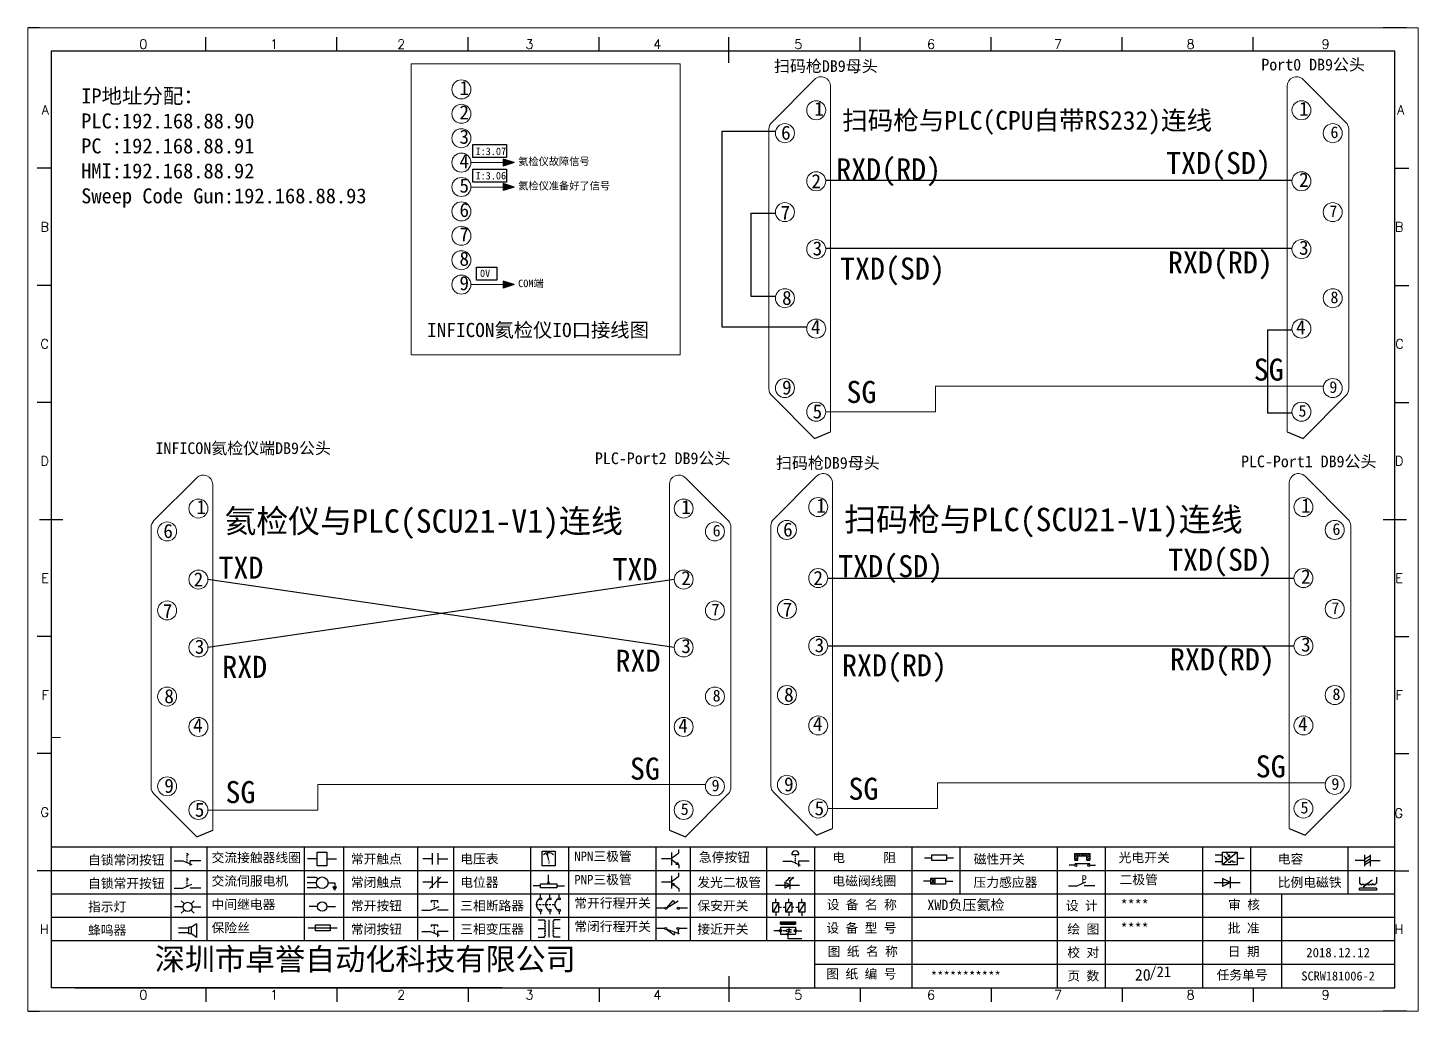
# Model space of a CAD drawing. Header units: millimetres. Extents: x -300 to 4128, y -106 to 2458.
# Drawn here: x 1202.3 to 1499.3, y 973.7 to 1183.7 of the extents above; entities that cross this region are included whole.
import ezdxf
from ezdxf.enums import TextEntityAlignment as Align

# ---------------------------------------------------------------- set-up
doc = ezdxf.new("R2010")
doc.units = ezdxf.units.MM
doc.layers.add('AE_BOR', color=1, linetype='Continuous')
doc.styles.get("Standard").update_dxf_attribs({"font": ''})
doc.styles.add('WD', font='romans.shx', dxfattribs={"width": 0.8, "bigfont": 'gbcbig.shx'})
doc.styles.add('样式 2', font='')
doc.styles.add('汉字', font='')
doc.styles.get('Standard').set_extended_font_data('SimSun')
doc.styles.get('样式 2').set_extended_font_data('NSimSun')
doc.styles.get('汉字').set_extended_font_data('新宋体')

# ---------------------------------------------------------------- blocks, each defined once
blk = doc.blocks.new('磁性开关')
at = {"linetype": 'ByBlock'}
h = blk.add_hatch(dxfattribs=at)
h.set_pattern_fill('ANSI31', color=256, scale=0.1, style=0)
h.paths.add_polyline_path([(-1910.88, -776.69), (-1910.88, -775.29), (-1907.69, -775.29), (-1907.69, -776.69), (-1908.31, -776.69), (-1908.31, -775.79), (-1910.25, -775.79), (-1910.25, -776.69)])
for p, q in [((-1910.91, -777.81), (-1912.09, -777.81)), ((-1910.88, -776.69), (-1910.88, -775.29)), ((-1910.88, -775.29), (-1907.69, -775.29)), ((-1910.88, -776.69), (-1910.25, -776.69)), ((-1910.88, -777.39), (-1907.69, -777.39)), ((-1910.25, -776.69), (-1910.25, -775.79)), ((-1910.25, -775.79), (-1908.31, -775.79)), ((-1908.31, -776.69), (-1908.31, -775.79)), ((-1908.31, -776.69), (-1907.69, -776.69)), ((-1907.69, -775.29), (-1907.69, -776.69)), ((-1907.66, -777.81), (-1906.48, -777.81))]:
    blk.add_line(p, q, dxfattribs=at)
for centre in [(-1910.68, -777.81), (-1907.88, -777.81)]:
    blk.add_circle(centre, 0.225, dxfattribs=at)
blk = doc.blocks.new('*U4')
at = {"linetype": 'ByBlock'}
for p, q in [((-1909.23, -780.45), (-1909.23, -780.67)), ((-1909.23, -780.45), (-1908.92, -780.84)), ((-1909.23, -780.84), (-1909.23, -781.05)), ((-1911.92, -782.07), (-1910.06, -782.07)), ((-1910.06, -782.07), (-1908.18, -782.88)), ((-1909.23, -781.23), (-1909.23, -781.44)), ((-1909.23, -781.61), (-1909.23, -781.83)), ((-1909.23, -782), (-1909.23, -782.21)), ((-1909.23, -782.38), (-1909.23, -782.43)), ((-1908.52, -783.07), (-1908.52, -782.07)), ((-1906.25, -782.07), (-1908.52, -782.07))]:
    blk.add_line(p, q, dxfattribs=at)
blk = doc.blocks.new('*U6')
at = {"linetype": 'ByBlock'}
for p, q in [((-1911.92, -792.89), (-1910.06, -792.89)), ((-1910.06, -792.89), (-1908.18, -792.08)), ((-1908.88, -791.17), (-1909.23, -790.71)), ((-1909.23, -790.71), (-1909.23, -790.92)), ((-1909.23, -791.09), (-1909.23, -791.31)), ((-1909.23, -791.48), (-1909.23, -791.69)), ((-1909.23, -791.86), (-1909.23, -792.08)), ((-1909.23, -792.25), (-1909.23, -792.47)), ((-1906.25, -792.89), (-1908.52, -792.89))]:
    blk.add_line(p, q, dxfattribs=at)
blk = doc.blocks.new('蜂鸣器')
at = {"linetype": 'ByBlock'}
for p, q in [((-1907.17, -795.53), (-1908.25, -796.26)), ((-1907.17, -795.53), (-1907.17, -798.41)), ((-1908.8, -796.48), (-1911.01, -796.48)), ((-1908.8, -797.46), (-1911.01, -797.46)), ((-1908.25, -796.26), (-1908.8, -796.26)), ((-1908.8, -797.68), (-1908.8, -796.26)), ((-1908.25, -797.68), (-1908.8, -797.68)), ((-1908.25, -797.68), (-1908.25, -796.26)), ((-1907.17, -798.41), (-1908.25, -797.68))]:
    blk.add_line(p, q, dxfattribs=at)
blk = doc.blocks.new('指示灯')
at = {"linetype": 'ByBlock'}
for p, q in [((-1854.25, -776.92), (-1856.06, -776.92)), ((-1854.62, -775.59), (-1853.97, -776.23)), ((-1854.62, -778.25), (-1853.97, -777.61)), ((-1851.9, -775.59), (-1852.54, -776.23)), ((-1851.9, -778.25), (-1852.54, -777.61)), ((-1852.26, -776.92), (-1850.45, -776.92))]:
    blk.add_line(p, q, dxfattribs=at)
blk.add_circle((-1853.26, -776.92), 0.992, dxfattribs=at)
blk = doc.blocks.new('光电开关')
at = {"linetype": 'ByBlock'}
h = blk.add_hatch(dxfattribs=at)
h.set_pattern_fill('ANSI31', color=256, scale=0.01, style=0)
h.set_pattern_definition([(45, (0.172267, 0), (-0.0224506403, 0.0224506403), [])])
h.paths.add_polyline_path([(-1882.44, -776.34), (-1882.5, -775.91), (-1882.68, -776.07)])
h.paths.add_polyline_path([(-1882.86, -776.23), (-1882.44, -776.34), (-1882.68, -776.07)])
h.paths.add_polyline_path([(-1883.05, -776.88), (-1883.11, -776.45), (-1883.29, -776.61)])
h.paths.add_polyline_path([(-1883.47, -776.77), (-1883.05, -776.88), (-1883.29, -776.61)])
for p, q in [((-1884.01, -775.96), (-1885.56, -775.96)), ((-1884.01, -777.39), (-1885.56, -777.39)), ((-1880.91, -775.3), (-1884.01, -778.05)), ((-1883.75, -776.09), (-1883.05, -776.88)), ((-1883.11, -776.45), (-1883.47, -776.77)), ((-1883.05, -776.88), (-1883.47, -776.77)), ((-1883.14, -775.55), (-1882.44, -776.34)), ((-1883.05, -776.88), (-1883.11, -776.45)), ((-1882.5, -775.91), (-1882.86, -776.23)), ((-1882.44, -776.34), (-1882.86, -776.23)), ((-1882.78, -777.47), (-1882.23, -777.47)), ((-1882.44, -776.34), (-1882.5, -775.91)), ((-1882.23, -777.47), (-1882.23, -777.14)), ((-1882.23, -777.14), (-1881.78, -777.14)), ((-1881.78, -777.47), (-1881.78, -777.14)), ((-1881.23, -777.47), (-1881.78, -777.47)), ((-1879.37, -776.67), (-1880.91, -776.67))]:
    blk.add_line(p, q, dxfattribs=at)
blk.add_lwpolyline([(-1884.01, -775.3), (-1880.91, -775.3), (-1880.91, -778.05), (-1884.01, -778.05)], close=True, dxfattribs=at)
blk = doc.blocks.new('交流接触器线圈')
at = {"linetype": 'ByBlock'}
for p, q in [((-1880.82, -781.77), (-1882.87, -781.77)), ((-1878.72, -781.77), (-1876.67, -781.77))]:
    blk.add_line(p, q, dxfattribs=at)
blk.add_lwpolyline([(-1880.82, -780.28), (-1878.72, -780.28), (-1878.72, -783.26), (-1880.82, -783.26)], close=True, dxfattribs=at)
blk = doc.blocks.new('交流伺服电机')
at = {"linetype": 'ByBlock'}
for p, q in [((-1880.97, -785.75), (-1882.94, -785.75)), ((-1880.97, -786.85), (-1882.94, -786.85)), ((-1880.97, -785.75), (-1880.65, -786.03)), ((-1878.49, -786.85), (-1877.07, -786.85)), ((-1877.07, -786.85), (-1877.07, -787.72)), ((-1880.97, -787.94), (-1882.94, -787.94)), ((-1880.97, -787.94), (-1880.65, -787.67)), ((-1877.54, -787.72), (-1876.59, -787.72)), ((-1877.38, -788.01), (-1876.75, -788.01)), ((-1877.23, -788.29), (-1876.9, -788.29))]:
    blk.add_line(p, q, dxfattribs=at)
blk.add_circle((-1879.73, -786.85), 1.24, dxfattribs=at)
blk = doc.blocks.new('中间继电器')
at = {"linetype": 'ByBlock'}
for p, q in [((-1880.72, -791.92), (-1882.54, -791.92)), ((-1878.74, -791.92), (-1876.92, -791.92))]:
    blk.add_line(p, q, dxfattribs=at)
blk.add_circle((-1879.73, -791.92), 0.992, dxfattribs=at)
blk = doc.blocks.new('保险丝')
at = {"linetype": 'ByBlock'}
blk.add_line((-1882.72, -796.49), (-1876.55, -796.49), dxfattribs=at)
blk.add_lwpolyline([(-1881.2, -795.86), (-1878.06, -795.86), (-1878.06, -797.12), (-1881.2, -797.12)], close=True, dxfattribs=at)
blk = doc.blocks.new('常开按钮')
at = {"linetype": 'ByBlock'}
for p, q in [((-1910.06, -787.73), (-1908.18, -786.93)), ((-1909.9, -785.68), (-1908.56, -785.68)), ((-1909.9, -785.68), (-1909.9, -786.07)), ((-1909.23, -785.68), (-1909.23, -785.89)), ((-1909.23, -786.06), (-1909.23, -786.28)), ((-1909.23, -786.45), (-1909.23, -786.67)), ((-1909.23, -786.84), (-1909.23, -787.05)), ((-1908.56, -785.68), (-1908.56, -786.07)), ((-1911.92, -787.73), (-1910.06, -787.73)), ((-1909.23, -787.22), (-1909.23, -787.38)), ((-1906.25, -787.73), (-1908.52, -787.73))]:
    blk.add_line(p, q, dxfattribs=at)
blk = doc.blocks.new('常开触点')
at = {"linetype": 'ByBlock'}
for p, q in [((-1853.82, -782.99), (-1853.82, -780.56)), ((-1852.6, -782.99), (-1852.6, -780.56)), ((-1853.82, -781.77), (-1855.88, -781.77)), ((-1852.6, -781.77), (-1850.55, -781.77))]:
    blk.add_line(p, q, dxfattribs=at)
blk = doc.blocks.new('常闭触点')
at = {"linetype": 'ByBlock'}
for p, q in [((-1853.82, -786.77), (-1855.88, -786.77)), ((-1852.01, -785.66), (-1854.43, -788.1)), ((-1853.82, -787.99), (-1853.82, -785.56)), ((-1852.6, -787.99), (-1852.6, -785.56)), ((-1852.6, -786.77), (-1850.55, -786.77))]:
    blk.add_line(p, q, dxfattribs=at)
blk = doc.blocks.new('常闭按钮')
at = {"linetype": 'ByBlock'}
for p, q in [((-1856.13, -792.28), (-1854.28, -792.28)), ((-1854.28, -792.28), (-1852.4, -793.09)), ((-1854.11, -790.83), (-1852.77, -790.83)), ((-1854.11, -790.83), (-1854.11, -791.22)), ((-1853.44, -790.83), (-1853.44, -791.04)), ((-1853.44, -791.21), (-1853.44, -791.43)), ((-1853.44, -791.6), (-1853.44, -791.82)), ((-1853.44, -791.99), (-1853.44, -792.2)), ((-1853.44, -792.37), (-1853.44, -792.53)), ((-1852.77, -790.83), (-1852.77, -791.22)), ((-1850.47, -792.28), (-1852.73, -792.28)), ((-1852.73, -792.28), (-1852.73, -793.43))]:
    blk.add_line(p, q, dxfattribs=at)
blk = doc.blocks.new('电磁阀线圈')
at = {"linetype": 'ByBlock'}
for p, q in [((-1854.61, -795.92), (-1853.75, -797.16)), ((-1853.75, -795.92), (-1854.61, -797.16)), ((-1853.75, -795.92), (-1853.75, -797.16)), ((-1854.61, -796.54), (-1856.17, -796.54)), ((-1851.53, -796.54), (-1849.97, -796.54))]:
    blk.add_line(p, q, dxfattribs=at)
blk.add_lwpolyline([(-1854.61, -795.92), (-1851.53, -795.92), (-1851.53, -797.16), (-1854.61, -797.16)], close=True, dxfattribs=at)
blk = doc.blocks.new('电压表')
at = {"linetype": 'ByBlock'}
for p, q in [((-1814.84, -780.75), (-1814.91, -781.13)), ((-1814.6, -781.05), (-1814.91, -781.13)), ((-1814.84, -780.75), (-1814.46, -782.26)), ((-1814.84, -780.75), (-1814.6, -781.05))]:
    blk.add_line(p, q, dxfattribs=at)
blk.add_lwpolyline([(-1815.84, -780.34), (-1813.07, -780.34), (-1813.07, -783.49), (-1815.84, -783.49)], close=True, dxfattribs=at)
blk.add_arc((-1814.46, -782.26), 1.56, 46.8313, 133.1687, dxfattribs=at)
at = {"linetype": 'ByBlock', "insert": (-1814.7, -782.39), "char_height": 0.75, "width": 0.6768, "attachment_point": 1}
blk.add_mtext('V', dxfattribs=at)
blk = doc.blocks.new('电位器')
at = {"linetype": 'ByBlock'}
for p, q in [((-1814.45, -787.3), (-1814.62, -786.96)), ((-1814.62, -786.96), (-1814.27, -786.96)), ((-1814.45, -787.3), (-1814.45, -785.39)), ((-1814.45, -787.3), (-1814.27, -786.96)), ((-1816.21, -787.75), (-1817.79, -787.75)), ((-1812.68, -787.75), (-1811.1, -787.75))]:
    blk.add_line(p, q, dxfattribs=at)
blk.add_lwpolyline([(-1816.21, -787.3), (-1812.68, -787.3), (-1812.68, -788.2), (-1816.21, -788.2)], close=True, dxfattribs=at)
blk = doc.blocks.new('三相断路器')
at = {"linetype": 'ByBlock'}
for p, q in [((-1816.17, -790.33), (-1816.17, -789.7)), ((-1814.17, -790.33), (-1814.17, -789.7)), ((-1812.18, -790.33), (-1812.18, -789.7)), ((-1817.14, -791.74), (-1816.72, -791.74)), ((-1816.45, -791.74), (-1816.03, -791.74)), ((-1815.76, -791.74), (-1815.34, -791.74)), ((-1815.07, -791.74), (-1814.65, -791.74)), ((-1814.38, -791.74), (-1813.96, -791.74)), ((-1813.69, -791.74), (-1813.27, -791.74)), ((-1816.17, -793.19), (-1816.17, -793.83)), ((-1814.17, -793.19), (-1814.17, -793.83)), ((-1812.18, -793.19), (-1812.18, -793.83))]:
    blk.add_line(p, q, dxfattribs=at)
for centre in [(-1816.17, -790.55), (-1816.17, -792.98), (-1814.17, -790.55), (-1814.17, -792.98), (-1812.18, -790.55), (-1812.18, -792.98)]:
    blk.add_circle(centre, 0.219, dxfattribs=at)
for centre in [(-1815.81, -791.74), (-1813.82, -791.74), (-1811.83, -791.74)]:
    blk.add_arc(centre, 1.32, 115.5791, 244.4209, dxfattribs=at)
blk = doc.blocks.new('三相变压器')
at = {"linetype": 'ByBlock'}
for p, q in [((-1816.69, -795.03), (-1815.37, -795.03)), ((-1815.37, -795.03), (-1815.37, -795.24)), ((-1814.34, -798.7), (-1814.34, -795.04)), ((-1812, -795.03), (-1813.32, -795.03)), ((-1813.32, -795.03), (-1813.32, -795.24)), ((-1816.69, -796.87), (-1815.37, -796.87)), ((-1816.69, -798.71), (-1815.37, -798.71)), ((-1815.37, -798.71), (-1815.37, -798.5)), ((-1812, -796.87), (-1813.32, -796.87)), ((-1813.32, -798.71), (-1813.32, -798.5)), ((-1812, -798.71), (-1813.32, -798.71))]:
    blk.add_line(p, q, dxfattribs=at)
for centre, start, end in [((-1815.37, -795.51), 270, 90), ((-1815.37, -796.06), 270, 90), ((-1813.32, -795.51), 90, 270), ((-1813.32, -796.06), 90, 270), ((-1815.37, -796.6), 270, 90), ((-1815.37, -797.14), 270, 90), ((-1815.37, -797.68), 270, 90), ((-1815.37, -798.23), 270, 90), ((-1813.32, -796.6), 90, 270), ((-1813.32, -797.14), 90, 270), ((-1813.32, -797.68), 90, 270), ((-1813.32, -798.23), 90, 270)]:
    blk.add_arc(centre, 0.271, start, end, dxfattribs=at)
blk = doc.blocks.new('压力感应器')
at = {"linetype": 'ByBlock'}
for p, q in [((-1817.44, -777.73), (-1815.59, -777.73)), ((-1815.59, -777.73), (-1813.71, -776.93)), ((-1811.78, -777.73), (-1814.05, -777.73))]:
    blk.add_line(p, q, dxfattribs=at)
at = {"linetype": 'ByBlock', "insert": (-1814.65, -775.48), "char_height": 1.68, "width": 1.2242, "attachment_point": 1}
blk.add_mtext('{\\fNSimSun|b0|i0|c134|p49;P}', dxfattribs=at)
blk = doc.blocks.new('二极管')
at = {"linetype": 'ByBlock'}
for p, q in [((-1787.52, -776.77), (-1781.92, -776.77)), ((-1783.97, -776.77), (-1785.69, -775.9)), ((-1785.69, -775.9), (-1785.69, -777.65)), ((-1783.97, -776.77), (-1785.69, -777.65)), ((-1783.97, -777.99), (-1783.97, -775.56))]:
    blk.add_line(p, q, dxfattribs=at)
blk = doc.blocks.new('NPN三极管')
at = {"linetype": 'ByBlock'}
for p, q in [((-1785.73, -780.61), (-1785.73, -783.32)), ((-1785.73, -781.82), (-1784.15, -780.66)), ((-1784.15, -780.66), (-1784.15, -779.98)), ((-1785.73, -781.97), (-1787.81, -781.97)), ((-1785.73, -782.11), (-1784.15, -783.27)), ((-1784.41, -782.73), (-1784.74, -783.18)), ((-1784.15, -783.27), (-1784.74, -783.18)), ((-1784.15, -783.27), (-1784.41, -782.73)), ((-1784.15, -783.27), (-1784.15, -783.96))]:
    blk.add_line(p, q, dxfattribs=at)
blk = doc.blocks.new('PNP三极管')
at = {"linetype": 'ByBlock'}
for p, q in [((-1784.9, -786.74), (-1786.98, -786.74)), ((-1784.9, -785.38), (-1784.9, -788.09)), ((-1784.9, -786.59), (-1783.32, -785.43)), ((-1784.9, -786.88), (-1783.32, -788.04)), ((-1784.9, -786.88), (-1784.31, -786.97)), ((-1784.9, -786.88), (-1784.64, -787.42)), ((-1784.31, -786.97), (-1784.64, -787.42)), ((-1783.32, -785.43), (-1783.32, -784.75)), ((-1783.32, -788.04), (-1783.32, -788.73))]:
    blk.add_line(p, q, dxfattribs=at)
blk = doc.blocks.new('常开行程开关')
at = {"linetype": 'ByBlock'}
for p, q in [((-1786.29, -792.3), (-1788.01, -792.3)), ((-1785.89, -792.17), (-1784.52, -790.62)), ((-1785.89, -792.17), (-1783.43, -790.72)), ((-1784.52, -790.62), (-1784.19, -791.17)), ((-1781.48, -792.3), (-1783.21, -792.3))]:
    blk.add_line(p, q, dxfattribs=at)
for centre in [(-1786.07, -792.3), (-1783.42, -792.3)]:
    blk.add_circle(centre, 0.219, dxfattribs=at)
blk = doc.blocks.new('常闭行程开关')
at = {"linetype": 'ByBlock'}
for p, q in [((-1786.34, -796.62), (-1788.07, -796.62)), ((-1785.93, -796.72), (-1783.25, -797.7)), ((-1785.93, -796.72), (-1784.3, -798)), ((-1784.3, -798), (-1784.08, -797.4)), ((-1783.48, -796.84), (-1783.48, -797.85)), ((-1781.54, -796.62), (-1783.26, -796.62))]:
    blk.add_line(p, q, dxfattribs=at)
for centre in [(-1786.12, -796.62), (-1783.48, -796.62)]:
    blk.add_circle(centre, 0.219, dxfattribs=at)
blk = doc.blocks.new('电容')
at = {"linetype": 'ByBlock'}
for p, q in [((-1756.08, -782.99), (-1756.08, -780.56)), ((-1754.86, -780.79), (-1756.08, -781.55)), ((-1754.86, -782.99), (-1754.86, -780.56)), ((-1756.08, -781.77), (-1758.13, -781.77)), ((-1754.86, -781.44), (-1756.08, -782.2)), ((-1754.86, -781.99), (-1756.08, -782.75)), ((-1754.86, -781.77), (-1752.81, -781.77))]:
    blk.add_line(p, q, dxfattribs=at)
blk = doc.blocks.new('发光二极管')
at = {"linetype": 'ByBlock'}
for p, q in [((-1758.01, -786.77), (-1752.89, -786.77)), ((-1754.84, -786.77), (-1756.04, -786.16)), ((-1756.04, -786.16), (-1756.04, -787.39)), ((-1754.84, -786.77), (-1756.04, -787.39)), ((-1755.78, -785.92), (-1754.89, -785.14)), ((-1754.89, -785.14), (-1755.2, -785.22)), ((-1755.2, -785.22), (-1755.01, -785.43)), ((-1755.08, -785.92), (-1754.18, -785.14)), ((-1754.89, -785.14), (-1755.01, -785.43)), ((-1754.84, -787.63), (-1754.84, -785.92)), ((-1754.18, -785.14), (-1754.49, -785.22)), ((-1754.49, -785.22), (-1754.31, -785.43)), ((-1754.18, -785.14), (-1754.31, -785.43))]:
    blk.add_line(p, q, dxfattribs=at)
blk = doc.blocks.new('比例电磁阀')
at = {"linetype": 'ByBlock'}
for p, q in [((-1757.26, -775.38), (-1757.26, -776.71)), ((-1757.26, -776.71), (-1757.05, -776.71)), ((-1753.6, -777.73), (-1757.25, -777.73)), ((-1757.25, -778.13), (-1757.25, -777.73)), ((-1753.6, -778.13), (-1757.25, -778.13)), ((-1754.5, -775.98), (-1756.35, -777.44)), ((-1756.35, -777.44), (-1756.25, -777.25)), ((-1756.35, -777.44), (-1756.15, -777.38)), ((-1756.15, -777.38), (-1756.25, -777.25)), ((-1753.58, -776.71), (-1753.8, -776.71)), ((-1753.6, -777.73), (-1753.6, -778.13)), ((-1753.58, -775.38), (-1753.58, -776.71))]:
    blk.add_line(p, q, dxfattribs=at)
for centre in [(-1756.78, -776.71), (-1756.24, -776.71), (-1755.7, -776.71), (-1755.15, -776.71), (-1754.61, -776.71), (-1754.07, -776.71)]:
    blk.add_arc(centre, 0.271, 180, 0, dxfattribs=at)
blk = doc.blocks.new('保安开关')
at = {"linetype": 'ByBlock'}
for p, q in [((-1757.96, -790.79), (-1757.96, -789.97)), ((-1755.17, -790.79), (-1755.17, -789.97)), ((-1752.39, -790.79), (-1752.39, -789.97)), ((-1757.33, -790.79), (-1758.6, -792.81)), ((-1757.96, -792.81), (-1757.96, -793.62)), ((-1757.33, -791.8), (-1756.72, -791.8)), ((-1756.35, -791.8), (-1755.89, -791.8)), ((-1754.54, -790.79), (-1755.81, -792.81)), ((-1755.17, -792.81), (-1755.17, -793.62)), ((-1754.52, -791.8), (-1754.06, -791.8)), ((-1753.69, -791.8), (-1753.08, -791.8)), ((-1751.75, -790.79), (-1753.02, -792.81)), ((-1752.39, -792.81), (-1752.39, -793.62))]:
    blk.add_line(p, q, dxfattribs=at)
for points in [[(-1758.6, -790.79), (-1757.33, -790.79), (-1757.33, -792.81), (-1758.6, -792.81)], [(-1755.81, -790.79), (-1754.54, -790.79), (-1754.54, -792.81), (-1755.81, -792.81)], [(-1753.02, -790.79), (-1751.75, -790.79), (-1751.75, -792.81), (-1753.02, -792.81)]]:
    blk.add_lwpolyline(points, close=True, dxfattribs=at)
blk = doc.blocks.new('接近开关')
at = {"linetype": 'ByBlock'}
h = blk.add_hatch(dxfattribs=at)
h.set_pattern_fill('ANSI31', color=256, scale=0.01, style=0)
h.set_pattern_definition([(45, (-89.131516, -30.795668), (-0.0224506403, 0.0224506403), [])])
h.paths.add_polyline_path([(-1516.96, -1123.35), (-1516.96, -1122.85), (-1513.76, -1122.85), (-1513.76, -1123.35)])
for p, q in [((-1517.18, -1124.71), (-1518.36, -1124.71)), ((-1516.96, -1123.35), (-1516.96, -1122.85)), ((-1516.96, -1122.85), (-1513.76, -1122.85)), ((-1516.96, -1123.35), (-1513.76, -1123.35)), ((-1516.96, -1123.95), (-1513.76, -1123.95)), ((-1516.96, -1123.95), (-1516.96, -1125.47)), ((-1516.96, -1125.47), (-1513.76, -1125.47)), ((-1515.91, -1124.71), (-1516.45, -1124.71)), ((-1515.11, -1124.31), (-1515.91, -1124.71)), ((-1515.11, -1125.11), (-1515.91, -1124.71)), ((-1515.33, -1124.53), (-1515.17, -1124.53)), ((-1515.33, -1124.88), (-1515.17, -1124.88)), ((-1515.25, -1124.45), (-1515.25, -1124.61)), ((-1515.11, -1124.31), (-1515.11, -1125.11)), ((-1515.11, -1124.48), (-1514.58, -1124.48)), ((-1515.11, -1124.94), (-1514.58, -1124.94)), ((-1513.76, -1122.85), (-1513.76, -1123.35)), ((-1513.76, -1123.95), (-1513.76, -1125.47)), ((-1513.54, -1124.71), (-1512.36, -1124.71)), ((-1515.36, -1125.69), (-1515.36, -1126.36)), ((-1515.36, -1126.36), (-1512.36, -1126.36))]:
    blk.add_line(p, q, dxfattribs=at)
for centre in [(-1516.96, -1124.71), (-1515.36, -1125.47), (-1513.76, -1124.71)]:
    blk.add_circle(centre, 0.225, dxfattribs=at)
blk = doc.blocks.new('电阻')
at = {"linetype": 'ByBlock'}
for p, q in [((-3.09, 0), (-1.57, 0)), ((1.57, 0), (3.09, 0))]:
    blk.add_line(p, q, dxfattribs=at)
blk.add_lwpolyline([(-1.57, 0.63), (1.57, 0.63), (1.57, -0.63), (-1.57, -0.63)], close=True, dxfattribs=at)
blk = doc.blocks.new('急停按钮')
at = {"linetype": 'ByBlock'}
for p, q in [((-1.86, 0), (0, 0)), ((0, 0), (1.88, -0.81)), ((0.06, 1.45), (1.61, 1.45)), ((0.83, 1.45), (0.83, 1.24)), ((0.83, 1.07), (0.83, 0.85)), ((0.83, 0.68), (0.83, 0.47)), ((0.83, 0.29), (0.83, 0.08)), ((3.81, 0), (1.54, 0)), ((1.54, 0), (1.54, -1.15)), ((0.83, -0.09), (0.83, -0.24))]:
    blk.add_line(p, q, dxfattribs=at)
blk.add_arc((0.83, 1.45), 0.774, 0, 180)
blk = doc.blocks.new('电控横A4')
at = {"color": 7}
for p, q in [((292, -5), (5, -5)), ((5, -5), (5, -205)), ((292, -205), (292, -5)), ((10.03, -205), (289.53, -205)), ((130.8, -205), (190.75, -205)), ((190.75, -205), (259.54, -205))]:
    blk.add_line(p, q, dxfattribs=at)
at = {"color": 7, "lineweight": 9, "ltscale": 0.1}
for p, q in [((5, -151.57), (7, -151.57)), ((101.34, -205), (130.8, -205)), ((129.44, -205), (129.44, -205)), ((129.44, -205), (129.44, -205)), ((129.44, -205), (129.44, -205)), ((129.44, -205), (129.44, -205))]:
    blk.add_line(p, q, dxfattribs=at)
at = {"color": 7, "linetype": 'ByBlock'}
for p, q in [((292, -175), (5, -175)), ((292, -180), (5, -180)), ((292, -185), (5, -185)), ((292, -190), (5, -190)), ((292, -195), (5, -195)), ((292, -200), (168.03, -200))]:
    blk.add_line(p, q, dxfattribs=at)
at = {"color": 7, "lineweight": -2}
for p, q in [((30.58, -175), (30.58, -195)), ((38.26, -175), (38.26, -195)), ((59.05, -175), (59.05, -195)), ((67.4, -175), (67.4, -195)), ((83.26, -175), (83.26, -195)), ((90.91, -175), (90.91, -195)), ((107.4, -175), (107.4, -195)), ((115.5, -175), (115.5, -195)), ((134.12, -175), (134.12, -195)), ((141.48, -175), (141.48, -195)), ((157.79, -175), (157.79, -195)), ((168.03, -175), (168.03, -204.92)), ((188.84, -175), (188.84, -185)), ((199.08, -175), (199.08, -185)), ((219.89, -175), (219.89, -185)), ((230.12, -175), (230.12, -185)), ((250.93, -175), (250.93, -185)), ((261.17, -175), (261.17, -185)), ((281.98, -175), (281.98, -185)), ((188.84, -185), (188.84, -204.92)), ((219.89, -185), (219.89, -205)), ((230.12, -185), (230.12, -205)), ((250.93, -185), (250.93, -205)), ((267.79, -185), (267.79, -205))]:
    blk.add_line(p, q, dxfattribs=at)
at = {"color": 7, "ltscale": 2}
for p, q in [((292, -205), (292, -183.55)), ((101.34, -205), (5, -205)), ((259.54, -205), (289.53, -205)), ((259.54, -205), (292, -205))]:
    blk.add_line(p, q, dxfattribs=at)
at = {"layer": 'AE_BOR', "color": 7, "lineweight": 30}
for p, q in [((2.53, 0), (0, 0)), ((149.78, -7.5), (149.78, -2.5)), ((294.53, 0), (289.53, 0)), ((2.5, -105), (7.5, -105)), ((289.5, -105), (294.5, -105)), ((149.78, -202.5), (149.78, -207.5)), ((149.78, -205), (149.78, -207.5)), ((0, -210), (2.53, -210)), ((294.53, -210), (289.53, -210))]:
    blk.add_line(p, q, dxfattribs=at)
at = {"layer": 'AE_BOR', "color": 7, "lineweight": 15}
for p, q in [((0, 0), (297, 0)), ((0, -210), (0, 0)), ((297, 0), (297, -210)), ((297, -210), (0, -210))]:
    blk.add_line(p, q, dxfattribs=at)
at = {"layer": 'AE_BOR', "color": 7}
for p, q in [((38.03, -5), (38.03, -2)), ((66.03, -5), (66.03, -2)), ((94.03, -5), (94.03, -2)), ((122.03, -5), (122.03, -2)), ((149.78, -5), (149.78, -2)), ((177.78, -5), (177.78, -2)), ((205.78, -5), (205.78, -2)), ((233.78, -5), (233.78, -2)), ((261.78, -5), (261.78, -2)), ((5, -30), (2, -30)), ((292, -30), (295, -30)), ((5, -55), (2, -55)), ((292, -55), (295, -55)), ((5, -80), (2, -80)), ((292, -80), (295, -80)), ((5, -130), (2, -130)), ((292, -130), (295, -130)), ((5, -155), (2, -155)), ((292, -155), (295, -155)), ((5, -180), (2, -180)), ((292, -180), (295, -180)), ((38.03, -205), (38.03, -208)), ((66.03, -205), (66.03, -208)), ((94.03, -205), (94.03, -208)), ((122.03, -205), (122.03, -208)), ((149.78, -205), (149.78, -208)), ((177.78, -205), (177.78, -208)), ((205.78, -205), (205.78, -208)), ((233.78, -205), (233.78, -208)), ((261.78, -205), (261.78, -208))]:
    blk.add_line(p, q, dxfattribs=at)
at = {"color": 7, "linetype": 'ByBlock'}
for name, p in [('*U4', (1943.19, 604.18)), ('交流接触器线圈', (1942.62, 604.27)), ('常开触点', (1940.27, 604.3)), ('电压表', (1925.71, 604.52)), ('NPN三极管', (1923.2, 604.5)), ('磁性开关', (2134.53, 598.96)), ('光电开关', (2139.22, 599.27)), ('电容', (2041.69, 603.98)), ('电位器', (1925.71, 604.52)), ('PNP三极管', (1922.37, 604.27)), ('压力感应器', (2039.72, 594.52)), ('*U6', (1943.19, 609.18)), ('交流伺服电机', (1942.62, 604.27)), ('常闭触点', (1940.27, 604.3)), ('发光二极管', (1917.72, 603.69)), ('电磁阀线圈', (2047.53, 614.3)), ('二极管', (2040.91, 594.27)), ('比例电磁阀', (2041.69, 593.98)), ('指示灯', (1887.41, 589.18)), ('中间继电器', (1942.62, 604.27)), ('常开按钮', (1996.06, 599.3)), ('三相断路器', (1925.71, 604.52)), ('常开行程开关', (1922.37, 604.27)), ('保安开关', (1917.72, 603.98)), ('蜂鸣器', (1943.19, 604.18)), ('保险丝', (1942.62, 604.27)), ('常闭按钮', (1940.27, 599.3)), ('三相变压器', (1925.71, 604.52)), ('常闭行程开关', (1922.37, 604.27)), ('接近开关', (1677.72, 931.9))]:
    blk.add_blockref(name, p, dxfattribs=at)
at = {"color": 7}
for name, p in [('急停按钮', (163.12, -177.98)), ('电阻', (194.66, -177.22))]:
    blk.add_blockref(name, p, dxfattribs=at)
at = {"color": 7, "char_height": 2, "attachment_point": 1, "style": '汉字'}
for s, insert in [('{\\fKaiTi_GB2312|b0|i0|c134|p49;自锁常闭按钮}', (12.86, -176.69)), ('{\\fKaiTi_GB2312|b0|i0|c134|p49;交流接触器线圈}', (39.25, -176.19)), ('{\\fKaiTi_GB2312|b0|i0|c134|p49;常开触点}', (69.01, -176.48)), ('{\\fKaiTi_GB2312|b0|i0|c134|p49;电压表}', (92.37, -176.47)), ('{\\fKaiTi_GB2312|b0|i0|c134|p49;NPN三极管}', (116.73, -175.91)), ('{\\fKaiTi_GB2312|b0|i0|c134|p49;急停按钮}', (143.35, -176.12)), ('{\\fKaiTi_GB2312|b0|i0|c134|p49;电      阻}', (171.86, -176.19)), ('{\\fKaiTi_GB2312|b0|i0|c134|p49;磁性开关}', (202.07, -176.53)), ('{\\fKaiTi_GB2312|b0|i0|c134|p49;光电开关}', (233.02, -176.19)), ('{\\fKaiTi_GB2312|b0|i0|c134|p49;电容}', (267, -176.48)), ('{\\fKaiTi_GB2312|b0|i0|c134|p49;交流伺服电机}', (39.25, -181.19)), ('{\\fKaiTi_GB2312|b0|i0|c134|p49;电位器}', (92.37, -181.47)), ('{\\fKaiTi_GB2312|b0|i0|c134|p49;PNP三极管}', (116.73, -180.91)), ('{\\fKaiTi_GB2312|b0|i0|c134|p49;电磁阀线圈}', (171.86, -181.19)), ('{\\fKaiTi_GB2312|b0|i0|c134|p49;压力感应器}', (202.02, -181.47)), ('{\\fKaiTi_GB2312|b0|i0|c134|p49;二极管}', (233.2, -180.91)), ('{\\fKaiTi_GB2312|b0|i0|c134|p49;自锁常开按钮}', (12.86, -181.69)), ('{\\fKaiTi_GB2312|b0|i0|c134|p49;常闭触点}', (69.01, -181.48)), ('{\\fKaiTi_GB2312|b0|i0|c134|p49;发光二极管}', (143.02, -181.48)), ('{\\fKaiTi_GB2312|b0|i0|c134|p49;比例电磁铁}', (267, -181.48)), ('{\\fKaiTi_GB2312|b0|i0|c134|p49;指示灯}', (12.86, -186.69)), ('{\\fKaiTi_GB2312|b0|i0|c134|p49;中间继电器}', (39.25, -186.19)), ('{\\fKaiTi_GB2312|b0|i0|c134|p49;常开按钮}', (69.01, -186.48)), ('{\\fKaiTi_GB2312|b0|i0|c134|p49;三相断路器}', (92.37, -186.47)), ('{\\fKaiTi_GB2312|b0|i0|c134|p49;常开行程开关}', (116.73, -185.91)), ('{\\fKaiTi_GB2312|b0|i0|c134|p49;保安开关}', (143.02, -186.48)), ('{\\fKaiTi_GB2312|b0|i0|c134|p0;设 备 名 称}', (170.65, -186.24)), ('{\\fKaiTi_GB2312|b0|i0|c134|p0;设 计}', (221.72, -186.46)), ('{\\fKaiTi_GB2312|b0|i0|c134|p0;审 核}', (256.39, -186.25)), ('{\\fKaiTi_GB2312|b0|i0|c134|p49;蜂鸣器}', (12.86, -191.69)), ('{\\fKaiTi_GB2312|b0|i0|c134|p49;保险丝}', (39.25, -191.19)), ('{\\fKaiTi_GB2312|b0|i0|c134|p49;常闭按钮}', (69.01, -191.48)), ('{\\fKaiTi_GB2312|b0|i0|c134|p49;三相变压器}', (92.37, -191.47)), ('{\\fKaiTi_GB2312|b0|i0|c134|p49;常闭行程开关}', (116.73, -190.91)), ('{\\fKaiTi_GB2312|b0|i0|c134|p49;接近开关}', (143.02, -191.48)), ('{\\fKaiTi_GB2312|b0|i0|c134|p0;设 备 型 号}', (170.58, -191.24)), ('{\\fKaiTi_GB2312|b0|i0|c134|p0;绘 图}', (222.05, -191.46)), ('{\\fKaiTi_GB2312|b0|i0|c134|p0;批 准}', (256.32, -191.25)), ('{\\fKaiTi_GB2312|b0|i0|c134|p0;图 纸 名 称}', (170.86, -196.24)), ('{\\fKaiTi_GB2312|b0|i0|c134|p0;日 期}', (256.32, -196.25)), ('{\\fKaiTi_GB2312|b0|i0|c134|p0;校 对}', (222.05, -196.46)), ('{\\fKaiTi_GB2312|b0|i0|c134|p0;图 纸 编 号}', (170.57, -201.03)), ('{\\fKaiTi_GB2312|b0|i0|c134|p0;页 数}', (222.05, -201.46)), ('{\\fKaiTi_GB2312|b0|i0|c134|p0;任务单号}', (253.94, -201.25))]:
    blk.add_mtext(s, dxfattribs=dict(at, insert=insert))
at = {"color": 7}
for s, insert, char_height, width, attachment_point in [('{\\fKaiTi_GB2312|b0|i0|c134|p49;XWD负压氦检}', (192.15, -186.2), 2.2, 26.5767, 1), ('{\\fKaiTi_GB2312|b0|i0|c134|p49;****}', (233.43, -186.2), 2.2, 15.3175, 1), ('{\\fKaiTi_GB2312|b0|i0|c134|p49;****}', (233.43, -191.2), 2.2, 15.3175, 1), ('\\pxqc;{\\fKaiTi_GB2312|b0|i0|c134|p49;2018.12.12}', (279.89, -197.5), 2, 24.2172, 5), ('\\pxqc;{\\fKaiTi_GB2312|b0|i0|c134|p49;SCRW181006-2}', (279.89, -202.5), 1.92, 24.2172, 5)]:
    blk.add_mtext(s, dxfattribs=dict(at, insert=insert, char_height=char_height, width=width, attachment_point=attachment_point))
at = {"color": 7, "lineweight": -2}
for s, insert, char_height, width, attachment_point in [('深圳市卓誉自动化科技有限公司', (27.14, -196.53), 4.7064, 96.1138, 1), ('\\pxqc;{\\f宋体|b0|i0|c134|p2;\\C256;***********}', (200.36, -202.5), 2, 31.0482, 5)]:
    blk.add_mtext(s, dxfattribs=dict(at, insert=insert, char_height=char_height, width=width, attachment_point=attachment_point))
at = {"color": 7, "linetype": 'ByBlock', "lineweight": -2, "insert": (242.64, -201.84), "char_height": 4.2689, "width": 20.8102, "attachment_point": 5}
blk.add_mtext('\\pxql;  {\\H0.53119x; /21}', dxfattribs=at)
at = {"layer": 'AE_BOR', "color": 7, "style": 'WD'}
for s, p in [('0', (24.67, -4.5)), ('1', (52.6, -4.5)), ('2', (79.75, -4.5)), ('3', (107.15, -4.5)), ('4', (134.45, -4.5)), ('5', (164.59, -4.5)), ('6', (192.94, -4.5)), ('7', (220.04, -4.5)), ('8', (248.37, -4.5)), ('9', (277.23, -4.5)), ('0', (24.67, -207.5)), ('1', (52.6, -207.5)), ('2', (79.75, -207.5)), ('3', (107.15, -207.5)), ('4', (134.45, -207.5)), ('5', (164.59, -207.5)), ('6', (192.94, -207.5)), ('7', (220.04, -207.5)), ('8', (248.37, -207.5)), ('9', (277.23, -207.5))]:
    blk.add_text(s, height=2, dxfattribs=at).set_placement(p, align=Align.CENTER)
for s, p in [('A', (4.5, -17.5)), ('A', (294.03, -17.5)), ('B', (4.5, -42.5)), ('B', (293.84, -42.5)), ('C', (4.5, -67.5)), ('C', (293.93, -67.5)), ('D', (4.5, -92.5)), ('D', (293.84, -92.5)), ('E', (4.5, -117.5)), ('E', (293.74, -117.5)), ('F', (4.5, -142.5)), ('F', (293.74, -142.5)), ('F', (293.74, -142.5)), ('G', (4.5, -167.5)), ('G', (293.74, -167.72)), ('H', (4.5, -192.5)), ('H', (293.84, -192.5))]:
    blk.add_text(s, height=2, dxfattribs=at).set_placement(p, align=Align.MIDDLE_RIGHT)

msp = doc.modelspace()

# ---------------------------------------------------------------- hatches: boundary and pattern name
for points in [[(1303.788, 1155.701), (1306.147, 1154.945), (1303.788, 1154.19)], [(1303.788, 1150.491), (1306.147, 1149.735), (1303.788, 1148.979)], [(1303.788, 1129.649), (1306.147, 1128.893), (1303.788, 1128.137)]]:
    msp.add_hatch(color=7).paths.add_polyline_path(points)

# ---------------------------------------------------------------- linework, layer by layer
at = {"lineweight": 0}
for p, q in [((1370.311, 1172.691), (1361.157, 1163.543)), ((1373.724, 1171.276), (1373.724, 1097.46)), ((1471.265, 1171.276), (1471.265, 1097.46)), ((1474.679, 1172.691), (1483.832, 1163.543)), ((1360.571, 1162.129), (1360.571, 1106.608)), ((1484.419, 1162.129), (1484.419, 1106.608)), ((1370.311, 1096.046), (1361.157, 1105.193)), ((1460.832, 1107.199), (1396.153, 1107.199)), ((1396.153, 1107.199), (1396.153, 1101.749)), ((1479.02, 1107.199), (1460.832, 1107.199)), ((1474.679, 1096.046), (1483.832, 1105.193)), ((1396.153, 1101.749), (1372.622, 1101.749)), ((1238.346, 1087.632), (1229.193, 1078.485)), ((1342.715, 1087.632), (1351.868, 1078.485)), ((1370.738, 1087.952), (1361.585, 1078.805)), ((1475.107, 1087.952), (1484.26, 1078.805)), ((1241.76, 1086.218), (1241.76, 1012.402)), ((1339.301, 1086.218), (1339.301, 1012.402)), ((1374.152, 1086.538), (1374.152, 1012.722)), ((1471.693, 1086.538), (1471.693, 1012.722)), ((1228.607, 1077.07), (1228.607, 1021.549)), ((1352.454, 1077.07), (1352.454, 1021.549)), ((1360.998, 1077.39), (1360.998, 1021.869)), ((1484.846, 1077.39), (1484.846, 1021.869)), ((1328.867, 1022.14), (1264.188, 1022.14)), ((1264.188, 1022.14), (1264.188, 1016.69)), ((1347.056, 1022.14), (1328.867, 1022.14)), ((1461.259, 1022.46), (1396.58, 1022.46)), ((1396.58, 1022.46), (1396.58, 1017.01)), ((1479.448, 1022.46), (1461.259, 1022.46)), ((1238.346, 1010.987), (1229.193, 1020.135)), ((1342.715, 1010.987), (1351.868, 1020.135)), ((1370.738, 1011.307), (1361.585, 1020.455)), ((1475.107, 1011.307), (1484.26, 1020.455)), ((1264.188, 1016.69), (1240.658, 1016.69)), ((1396.58, 1017.01), (1373.05, 1017.01))]:
    msp.add_line(p, q, dxfattribs=at)
for p, q in [((1350.503, 1161.654), (1361.967, 1161.654)), ((1350.503, 1161.654), (1350.503, 1119.905)), ((1372.792, 1151.196), (1472.302, 1151.196)), ((1356.706, 1144.14), (1356.706, 1126.403)), ((1356.706, 1144.14), (1361.967, 1144.14)), ((1372.792, 1136.695), (1472.302, 1136.695)), ((1356.706, 1126.403), (1361.967, 1126.403)), ((1350.503, 1119.905), (1368.649, 1119.905)), ((1467.041, 1119.259), (1472.302, 1119.259)), ((1467.041, 1119.259), (1467.041, 1101.521)), ((1467.041, 1101.521), (1472.302, 1101.521)), ((1340.325, 1051.403), (1240.736, 1065.904)), ((1340.325, 1065.904), (1240.736, 1051.403)), ((1373.128, 1066.224), (1472.716, 1066.224)), ((1373.128, 1051.723), (1472.716, 1051.723))]:
    msp.add_line(p, q)
at = {"color": 7}
for p, q in [((1303.788, 1155.701), (1303.788, 1154.19)), ((1306.147, 1154.945), (1303.788, 1155.701)), ((1306.147, 1154.945), (1303.788, 1154.19)), ((1303.788, 1150.491), (1303.788, 1148.979)), ((1306.147, 1149.735), (1303.788, 1150.491)), ((1306.147, 1149.735), (1303.788, 1148.979)), ((1303.788, 1129.649), (1303.788, 1128.137)), ((1306.147, 1128.893), (1303.788, 1129.649)), ((1306.147, 1128.893), (1303.788, 1128.137))]:
    msp.add_line(p, q, dxfattribs=at)
at = {"color": 7, "lineweight": 0}
for p, q in [((1296.905, 1154.945), (1303.788, 1154.945)), ((1296.905, 1149.735), (1303.788, 1149.735)), ((1296.905, 1128.893), (1303.788, 1128.893))]:
    msp.add_line(p, q, dxfattribs=at)
at = {"color": 0, "lineweight": -2}
for p, q in [((1370.311, 1096.046), (1373.724, 1097.46)), ((1471.265, 1097.46), (1474.679, 1096.046)), ((1238.346, 1010.987), (1241.76, 1012.402)), ((1339.301, 1012.402), (1342.715, 1010.987)), ((1370.738, 1011.307), (1374.152, 1012.722)), ((1471.693, 1012.722), (1475.107, 1011.307))]:
    msp.add_line(p, q, dxfattribs=at)
at = {"lineweight": 0}
msp.add_lwpolyline([(1284.161, 1176.068), (1341.606, 1176.068), (1341.606, 1113.868), (1284.161, 1113.868)], close=True, dxfattribs=at)
at = {"color": 7}
for points in [[(1297.358, 1158.786), (1304.482, 1158.786), (1304.482, 1156.007), (1297.358, 1156.007)], [(1297.358, 1153.575), (1304.482, 1153.575), (1304.482, 1150.796), (1297.358, 1150.796)], [(1298.109, 1132.617), (1302.432, 1132.617), (1302.432, 1129.838), (1298.109, 1129.838)]]:
    msp.add_lwpolyline(points, close=True, dxfattribs=at)
at = {"lineweight": 0}
for centre in [(1294.873, 1170.577), (1294.873, 1165.366), (1370.669, 1166.129), (1474.321, 1166.129), (1363.987, 1161.235), (1481.003, 1161.235), (1370.669, 1150.962), (1474.321, 1150.962), (1363.987, 1144.369), (1481.003, 1144.369), (1370.669, 1136.461), (1474.321, 1136.461), (1363.987, 1125.984), (1481.003, 1125.984), (1370.669, 1119.487), (1474.321, 1119.487), (1363.987, 1106.804), (1481.003, 1106.804), (1370.669, 1101.749), (1474.321, 1101.749), (1238.704, 1081.071), (1342.357, 1081.071), (1371.096, 1081.391), (1474.748, 1081.391), (1232.022, 1076.177), (1349.039, 1076.177), (1364.414, 1076.497), (1481.43, 1076.497), (1238.704, 1065.904), (1342.357, 1065.904), (1371.096, 1066.224), (1474.748, 1066.224), (1232.022, 1059.31), (1349.039, 1059.31), (1364.414, 1059.63), (1481.43, 1059.63), (1238.704, 1051.403), (1342.357, 1051.403), (1371.096, 1051.723), (1474.748, 1051.723), (1232.022, 1040.926), (1349.039, 1040.926), (1364.414, 1041.246), (1481.43, 1041.246), (1371.096, 1034.749), (1474.748, 1034.749), (1238.704, 1034.429), (1342.357, 1034.429), (1232.022, 1021.745), (1349.039, 1021.745), (1364.414, 1022.065), (1481.43, 1022.065), (1238.704, 1016.691), (1342.357, 1016.691), (1371.096, 1017.011), (1474.748, 1017.011)]:
    msp.add_circle(centre, 2.032, dxfattribs=at)
at = {"color": 7, "lineweight": 0}
for centre in [(1294.873, 1160.156), (1294.873, 1154.945), (1294.873, 1149.735), (1294.873, 1144.524), (1294.873, 1139.314), (1294.873, 1134.104), (1294.873, 1128.893)]:
    msp.add_circle(centre, 2.032, dxfattribs=at)
at = {"lineweight": 0}
for centre, start, end in [((1371.724, 1171.276), 0, 134.98104), ((1473.265, 1171.276), 45.01896, 180), ((1362.571, 1162.129), 134.98104, 180), ((1482.419, 1162.129), 0, 45.01896), ((1362.571, 1106.608), 180, 225.01896), ((1482.419, 1106.608), 314.98104, 0), ((1239.76, 1086.218), 0, 134.98104), ((1341.301, 1086.218), 45.01896, 180), ((1372.152, 1086.538), 0, 134.98104), ((1473.693, 1086.538), 45.01896, 180), ((1230.607, 1077.07), 134.98104, 180), ((1350.454, 1077.07), 0, 45.01896), ((1362.998, 1077.39), 134.98104, 180), ((1482.846, 1077.39), 0, 45.01896), ((1362.998, 1021.869), 180, 225.01896), ((1482.846, 1021.869), 314.98104, 0), ((1230.607, 1021.549), 180, 225.01896), ((1350.454, 1021.549), 314.98104, 0)]:
    msp.add_arc(centre, 2, start, end, dxfattribs=at)

# ---------------------------------------------------------------- block references
msp.add_blockref('电控横A4', (1202.261, 1183.73))

# ---------------------------------------------------------------- texts
msp.add_text('20', height=2.5).set_placement((1438.728, 980.242))
at = {"lineweight": 0, "attachment_point": 1}
for s, insert, char_height, width in [('扫码枪DB9母头', (1361.654, 1176.805), 2.5, 29.87541), ('Port0 DB9公头', (1465.758, 1177.122), 2.5, 35.52563), ('扫码枪与PLC({\\fSimSun|b0|i0|c134|p2;CPU自带RS232})连线', (1376.208, 1165.967), 4, 89.54305), ('INFICON氦检仪端DB9公头', (1229.539, 1095.212), 2.5, 39.84467), ('PLC-{\\fSimSun|b0|i0|c134|p2;Port2 }DB9公头', (1323.407, 1093.054), 2.5, 35.52563), ('扫码枪DB9母头', (1362.081, 1092.067), 2.5, 29.87541), ('PLC-Port1 DB9公头', (1461.418, 1092.383), 2.5, 35.52563), ('{\\fSimSun|b0|i0|c134|p2;氦检仪与PLC(SCU21-V1)连线}', (1244.243, 1080.909), 5, 89.54305), ('扫码枪与PLC(SCU21-V1)连线', (1376.635, 1081.229), 5, 89.54305)]:
    msp.add_mtext(s, dxfattribs=dict(at, insert=insert, char_height=char_height, width=width))
at = {"color": 3, "lineweight": 211, "insert": (1213.663, 1170.783), "char_height": 3.2, "width": 87.14455, "attachment_point": 1}
msp.add_mtext('{\\C256;IP地址分配：\\PPLC:192.168.88.90\\PPC :192.168.88.91\\PHMI:192.168.88.92\\PSweep Code Gun:192.168.88.93}', dxfattribs=at)
at = {"width": 5.55827, "attachment_point": 1}
for s, insert, char_height in [('{\\fSimSun|b0|i0|c134|p2;1}', (1294.465, 1172.382), 3), ('{\\fSimSun|b0|i0|c134|p2;1}', (1370.261, 1167.934), 3), ('{\\fSimSun|b0|i0|c134|p2;1}', (1473.813, 1167.934), 3), ('{2}', (1294.465, 1167.171), 3), ('{\\fSimSun|b0|i0|c134|p2;6}', (1363.173, 1162.834), 3), ('{\\fSimSun|b0|i0|c134|p2;6}', (1480.52, 1162.68), 2.5), ('{\\fSimSun|b0|i0|c134|p2;2}', (1369.656, 1152.484), 3), ('{\\fSimSun|b0|i0|c134|p2;2}', (1473.813, 1152.767), 3), ('{\\fSimSun|b0|i0|c134|p2;7}', (1363.066, 1145.74), 3), ('{\\fSimSun|b0|i0|c134|p2;7}', (1480.282, 1145.814), 2.5), ('{\\fSimSun|b0|i0|c134|p2;3}', (1369.902, 1138.127), 3), ('{\\fSimSun|b0|i0|c134|p2;3}', (1473.813, 1138.266), 3), ('{\\fSimSun|b0|i0|c134|p2;8}', (1363.384, 1127.555), 3), ('{\\fSimSun|b0|i0|c134|p2;8}', (1480.52, 1127.429), 2.5), ('{\\fSimSun|b0|i0|c134|p2;4}', (1369.543, 1121.337), 3), ('{\\fSimSun|b0|i0|c134|p2;4}', (1473.179, 1121.292), 3), ('{\\fSimSun|b0|i0|c134|p2;9}', (1363.382, 1108.418), 3), ('{\\fSimSun|b0|i0|c134|p2;9}', (1480.282, 1108.249), 2.5), ('{\\fSimSun|b0|i0|c134|p2;5}', (1369.902, 1103.313), 3), ('{\\fSimSun|b0|i0|c134|p2;5}', (1473.694, 1103.194), 2.5), ('{\\fSimSun|b0|i0|c134|p2;1}', (1238.296, 1082.876), 3), ('{\\fSimSun|b0|i0|c134|p2;1}', (1341.849, 1082.876), 3), ('{\\fSimSun|b0|i0|c134|p2;1}', (1370.688, 1083.196), 3), ('{\\fSimSun|b0|i0|c134|p2;1}', (1474.241, 1083.196), 3), ('{\\fSimSun|b0|i0|c134|p2;6}', (1231.209, 1077.775), 3), ('{\\fSimSun|b0|i0|c134|p2;6}', (1348.556, 1077.622), 2.5), ('{\\fSimSun|b0|i0|c134|p2;6}', (1363.601, 1078.095), 3), ('{\\fSimSun|b0|i0|c134|p2;6}', (1480.947, 1077.942), 2.5), ('{\\fSimSun|b0|i0|c134|p2;2}', (1237.691, 1067.426), 3), ('{\\fSimSun|b0|i0|c134|p2;2}', (1341.849, 1067.709), 3), ('{\\fSimSun|b0|i0|c134|p2;2}', (1370.083, 1067.746), 3), ('{\\fSimSun|b0|i0|c134|p2;2}', (1474.241, 1068.029), 3), ('{\\fSimSun|b0|i0|c134|p2;7}', (1231.102, 1060.681), 3), ('{\\fSimSun|b0|i0|c134|p2;7}', (1348.318, 1060.755), 2.5), ('{\\fSimSun|b0|i0|c134|p2;7}', (1363.494, 1061.001), 3), ('{\\fSimSun|b0|i0|c134|p2;7}', (1480.709, 1061.076), 2.5), ('{\\fSimSun|b0|i0|c134|p2;3}', (1237.937, 1053.069), 3), ('{\\fSimSun|b0|i0|c134|p2;3}', (1341.849, 1053.208), 3), ('{\\fSimSun|b0|i0|c134|p2;3}', (1370.329, 1053.389), 3), ('{\\fSimSun|b0|i0|c134|p2;3}', (1474.241, 1053.528), 3), ('{\\fSimSun|b0|i0|c134|p2;8}', (1363.811, 1042.817), 3), ('{\\fSimSun|b0|i0|c134|p2;8}', (1480.947, 1042.691), 2.5), ('{\\fSimSun|b0|i0|c134|p2;8}', (1231.42, 1042.497), 3), ('{\\fSimSun|b0|i0|c134|p2;8}', (1348.556, 1042.371), 2.5), ('{\\fSimSun|b0|i0|c134|p2;4}', (1237.578, 1036.279), 3), ('{\\fSimSun|b0|i0|c134|p2;4}', (1341.215, 1036.234), 3), ('{\\fSimSun|b0|i0|c134|p2;4}', (1369.97, 1036.599), 3), ('{\\fSimSun|b0|i0|c134|p2;4}', (1473.607, 1036.554), 3), ('{\\fSimSun|b0|i0|c134|p2;9}', (1231.418, 1023.359), 3), ('{\\fSimSun|b0|i0|c134|p2;9}', (1348.318, 1023.19), 2.5), ('{\\fSimSun|b0|i0|c134|p2;9}', (1363.809, 1023.679), 3), ('{\\fSimSun|b0|i0|c134|p2;9}', (1480.709, 1023.51), 2.5), ('{\\fSimSun|b0|i0|c134|p2;5}', (1237.937, 1018.254), 3), ('{\\fSimSun|b0|i0|c134|p2;5}', (1341.729, 1018.136), 2.5), ('{\\fSimSun|b0|i0|c134|p2;5}', (1370.329, 1018.574), 3), ('{\\fSimSun|b0|i0|c134|p2;5}', (1474.121, 1018.456), 2.5)]:
    msp.add_mtext(s, dxfattribs=dict(at, insert=insert, char_height=char_height))
at = {"color": 7, "attachment_point": 1}
for s, insert, char_height, width in [('{3}', (1294.465, 1161.961), 3, 5.55827), ('{4}', (1294.465, 1156.751), 3, 5.55827), ('{5}', (1294.465, 1151.54), 3, 5.55827), ('{6}', (1294.465, 1146.33), 3, 5.55827), ('{7}', (1294.465, 1141.119), 3, 5.55827), ('{8}', (1294.465, 1135.909), 3, 5.55827), ('{9}', (1294.465, 1130.698), 3, 5.55827), ('{\\fSimSun|b0|i0|c134|p2;\\C256;INFICON}氦检仪IO口接线图', (1287.547, 1120.712), 3.024, 50.10925)]:
    msp.add_mtext(s, dxfattribs=dict(at, insert=insert, char_height=char_height, width=width))
at = {"color": 7, "char_height": 1.6, "attachment_point": 1, "style": '样式 2'}
for s, insert, width in [('I:3.07', (1297.9, 1158.155), 9.21983), ('氦检仪故障信号', (1307.005, 1155.998), 15.91857), ('I:3.06', (1297.9, 1152.945), 9.21983), ('氦检仪准备好了信号', (1307.005, 1150.788), 20.68365), ('0V', (1298.852, 1132.102), 3.36071), ('COM端', (1307.005, 1129.946), 15.91857)]:
    msp.add_mtext(s, dxfattribs=dict(at, insert=insert, width=width))
at = {"color": 0, "lineweight": -2, "char_height": 4.7064, "width": 12.1004, "attachment_point": 1}
for s, insert in [('RXD(RD)', (1374.94, 1155.859)), ('TXD(SD)', (1445.397, 1157.218)), ('TXD(SD)', (1375.755, 1134.676)), ('RXD(RD)', (1445.802, 1135.972)), ('SG', (1464.122, 1113.101)), ('SG', (1377.128, 1108.325)), ('TXD(SD)', (1445.824, 1072.48)), ('TXD', (1242.975, 1070.8)), ('TXD', (1327.143, 1070.474)), ('TXD(SD)', (1375.367, 1071.12)), ('RXD(RD)', (1446.229, 1051.233)), ('RXD', (1243.791, 1049.618)), ('RXD', (1327.795, 1050.921)), ('RXD(RD)', (1376.183, 1049.938)), ('SG', (1330.883, 1027.882)), ('SG', (1464.549, 1028.363)), ('SG', (1244.484, 1022.872)), ('SG', (1377.555, 1023.586))]:
    msp.add_mtext(s, dxfattribs=dict(at, insert=insert))

doc.saveas('drawing.dxf')
